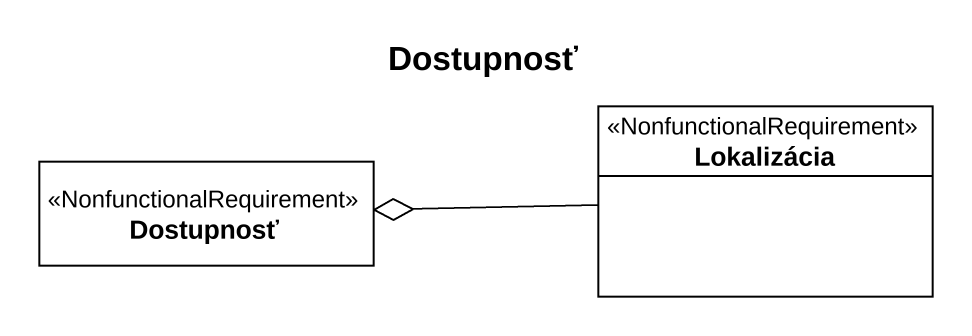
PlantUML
@startuml
title Dostupnosť
hide circle
hide empty members
class Lokalizácia <<NonfunctionalRequirement>>
class Dostupnosť <<NonfunctionalRequirement>>
Lokalizácia -left-o Dostupnosť
@enduml
